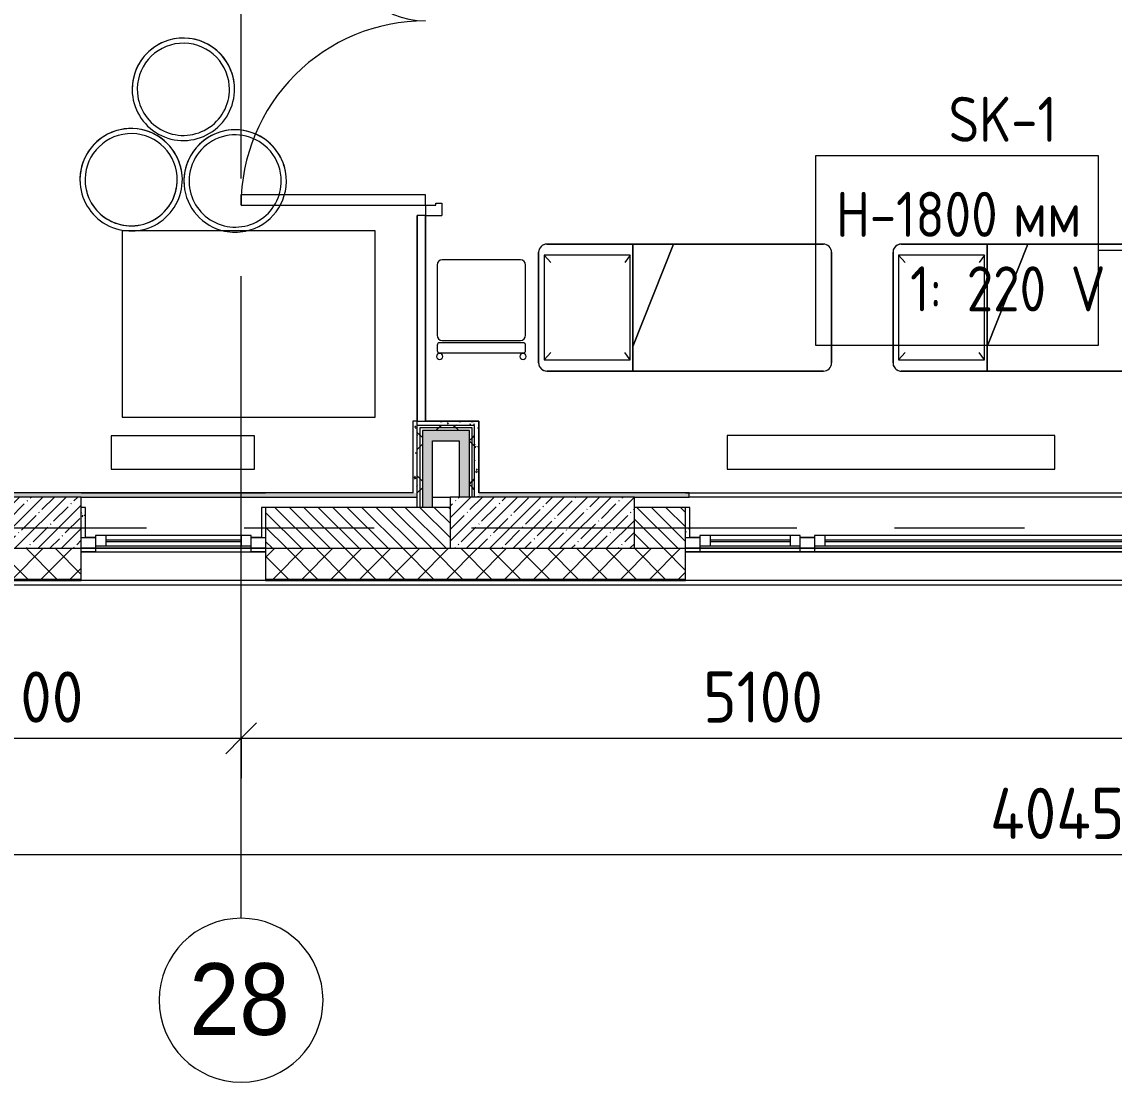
# Model space of a CAD drawing. Header units: millimetres. Extents: x 1322 to 199238, y -8553 to 29000.
# Drawn here: x 24108 to 29441, y -2706 to 2470 of the extents above; entities that cross this region are included whole.
import ezdxf

# ---------------------------------------------------------------- set-up
doc = ezdxf.new("R2010")
doc.units = ezdxf.units.MM
doc.linetypes.add('Осевая', pattern=[3175, 635, -476.25, 1587.5, -476.25])
for name, color, linetype, lineweight in [('A-ANNO-DIMS', 7, 'Continuous', 9), ('A-ANNO-DIMS-100', 7, 'Continuous', 9), ('A-DOOR', 7, 'Continuous', 9), ('A-DOOR-1', 7, 'Continuous', 13), ('A-DOOR-FRAM', 7, 'Continuous', 13), ('A-GLAZ', 7, 'Continuous', 9), ('A-GLAZ-1', 7, 'Continuous', 13), ('A-WALL', 7, 'Continuous', 9), ('E-ELEC-FIXT-IDEN', 7, 'Continuous', 9), ('I-WALL', 7, 'Continuous', 9), ('M-EQPM', 7, 'Continuous', 9), ('S-COLS', 7, 'Continuous', 9), ('Оси', 7, 'Continuous', 9), ('Оси-1', 7, 'Continuous', 20), ('Оси-2', 7, 'Осевая', 9)]:
    doc.layers.add(name, color=color, linetype=linetype, lineweight=lineweight)
for name, color, linetype, lineweight, true_color in [('A-WALL-1', 7, 'Continuous', 9, 0x3c3c3c), ('A-WALL-FNSH-1', 7, 'Continuous', 9, 0x3c3c3c), ('I-FURN-1', 7, 'Continuous', 9, 0xf0f0f0), ('M-EQPM-3', 7, 'Continuous', 9, 0xd4d4d4)]:
    doc.layers.add(name, color=color, linetype=linetype, lineweight=lineweight, true_color=true_color)
doc.styles.add('Arial', font='arial.ttf', dxfattribs={"width": 0.9, "height": 350})
doc.styles.add('GOST Common_3', font='GOST_Common.ttf', dxfattribs={"width": 0.9, "height": 220})
doc.styles.add('ISOCPEUR', font='isocpeur.ttf', dxfattribs={"width": 0.9, "height": 250})
doc.dimstyles.new('ISO-2_5_0_9К_БОЛЬШОЙ_1', dxfattribs={"dimscale": 304.8, "dimtxt": 248.995294, "dimasz": 0.492126, "dimexe": 0.393701, "dimexo": 0.984252, "dimgap": 0, "dimtad": 1, "dimdec": 0, "dimrnd": 10, "dimzin": 0, "dimdsep": 46, "dimtxsty": 'ISOCPEUR', "dimblk1": 'OBLIQUE', "dimblk2": 'OBLIQUE', "dimsah": 1, "dimcen": 0.09, "dimdle": 0.393701, "dimazin": 0, "dimtfac": 1, "dimtdec": 4, "dimtix": 1, "dimtmove": 0, "dimatfit": 3, "dimfxl": 1, "dimtvp": 1, "dimtolj": 1, "dimtzin": 0, "dimarcsym": 2})
pattern_1 = [(45, (-75531.33, 0), (-106.06602, 106.06602), []), (135, (-75531.33, 0), (-106.06602, -106.06602), [])]
pattern_2 = [(0, (-75531.326, 0), (121.92, 30.48), [10.058, -81.382, 10.058, -81.382, -487.68]), (0, (-75531.326, 0), (121.92, 30.48), [-182.88, 10.058, -172.822, 10.058, -81.382, -213.36]), (0, (-75531.326, 0), (121.92, 30.48), [-457.2, 10.058, -50.902, 10.058, -142.342]), (120, (-75485.606, 15.24), (-87.356454, 90.345817), [10.058, -81.382, 10.058, -81.382, -487.68]), (120, (-75485.606, 15.24), (-87.356454, 90.345817), [-182.88, 10.058, -172.822, 10.058, -81.382, -213.36]), (120, (-75485.606, 15.24), (-87.356454, 90.345817), [-457.2, 10.058, -50.902, 10.058, -142.342]), (240, (-75470.366, 76.2), (-34.563546, -120.825817), [10.058, -81.382, 10.058, -81.382, -487.68]), (240, (-75470.366, 76.2), (-34.563546, -120.825817), [-182.88, 10.058, -172.822, 10.058, -81.382, -213.36]), (240, (-75470.366, 76.2), (-34.563546, -120.825817), [-457.2, 10.058, -50.902, 10.058, -142.342])]

# ---------------------------------------------------------------- blocks, each defined once
blk = doc.blocks.new('120_Окно_СКБ_2Ст_Фрамуга сверху - 120_Окно_СКБ_2Ст_2300х2500_h_ ДОО-19727959-План размещения напольных электротехнических лючков и розеток 1 этажа в осях 23_1-33')
at = {"layer": 'A-GLAZ'}
for p, q in [((1150, -57), (-1150, -57)), ((-1080, -57), (1080, -57)), ((-1130, -127), (-1080, -127)), ((-1030, -107), (470, -107)), ((470, -117), (-1030, -117)), ((520, -127), (590, -127)), ((520, -127), (590, -127)), ((640, -107), (1030, -107)), ((1030, -117), (640, -117)), ((1080, -127), (1130, -127))]:
    blk.add_line(p, q, dxfattribs=at)
at = {"layer": 'A-GLAZ-1'}
for p, q in [((-1150, -127), (-1150, -57)), ((-1150, -57), (-1080, -57)), ((-1080, -57), (-1080, -127)), ((520, -87), (-1080, -87)), ((-1080, -87), (-1080, -137)), ((-1030, -137), (-1030, -87)), ((470, -137), (470, -87)), ((520, -127), (520, -57)), ((520, -57), (590, -57)), ((520, -137), (520, -87)), ((590, -57), (590, -127)), ((1080, -87), (590, -87)), ((590, -87), (590, -137)), ((640, -137), (640, -87)), ((1030, -137), (1030, -87)), ((1080, -127), (1080, -57)), ((1080, -57), (1150, -57)), ((1080, -137), (1080, -87)), ((1150, -57), (1150, -127)), ((-1080, -127), (-1150, -127)), ((-1080, -137), (520, -137)), ((590, -127), (520, -127)), ((590, -137), (1080, -137)), ((1150, -127), (1080, -127))]:
    blk.add_line(p, q, dxfattribs=at)
blk = doc.blocks.new('BSC_Колонна _Прямоугольная - 250х900-23282983-План размещения напольных электротехнических лючков и розеток 1 этажа в осях 23_1-33')
at = {"layer": 'S-COLS'}
h = blk.add_hatch(dxfattribs=at)
h.set_pattern_fill('FP_7', color=256, style=0, pattern_type=2)
h.set_pattern_definition([(45, (-99480, -25), (-57.024626, 57.024626), []), (45, (-99422.975, -25), (-57.024626, 57.024626), [100.806, -20.161, 3.353, -16.808])])
h.paths.add_polyline_path([(-303.6, -125), (450, -125), (450, 125), (-450, 125), (-450, -125)])
for p, q in [((450, 125), (-450, 125)), ((-450, 125), (-450, -125)), ((450, -125), (450, 125)), ((-450, -125), (450, -125))]:
    blk.add_line(p, q, dxfattribs=at)
blk = doc.blocks.new('BSC_Колонна _Прямоугольная - 250х900-V6-План размещения напольных электротехнических лючков и розеток 1 этажа в осях 23_1-33')
at = {"layer": 'S-COLS'}
h = blk.add_hatch(dxfattribs=at)
h.set_pattern_fill('FP_15', color=256, style=0, pattern_type=2)
h.set_pattern_definition([(45, (-102180, -25), (-57.024626, 57.024626), []), (45, (-102122.975, -25), (-57.024626, 57.024626), [100.806, -20.161, 3.353, -16.808])])
h.paths.add_polyline_path([(-343.5, -125), (450, -125), (450, 125), (-450, 125), (-450, -125)])
for p, q in [((450, 125), (-450, 125)), ((-450, 125), (-450, -125)), ((450, -125), (450, 125)), ((-450, -125), (450, -125))]:
    blk.add_line(p, q, dxfattribs=at)
blk = doc.blocks.new('120_Окно_СКБ_1Ст - 120_Окно_СКБ_1Ст 900х2500_h_ с форточкой-22876038-План размещения напольных электротехнических лючков и розеток 1 этажа в осях 23_1-33')
at = {"layer": 'A-GLAZ'}
for p, q in [((450, -57), (-450, -57)), ((-430, -127), (-380, -127)), ((-330, -107), (330, -107)), ((330, -117), (-330, -117)), ((380, -127), (430, -127))]:
    blk.add_line(p, q, dxfattribs=at)
at = {"layer": 'A-GLAZ-1'}
for p, q in [((-450, -127), (-450, -57)), ((-450, -57), (-380, -57)), ((-380, -57), (-380, -127)), ((380, -87), (-380, -87)), ((-380, -87), (-380, -137)), ((-330, -137), (-330, -87)), ((330, -137), (330, -87)), ((380, -127), (380, -57)), ((380, -57), (450, -57)), ((380, -137), (380, -87)), ((450, -57), (450, -127)), ((-380, -127), (-450, -127)), ((-380, -137), (380, -137)), ((450, -127), (380, -127))]:
    blk.add_line(p, q, dxfattribs=at)
blk = doc.blocks.new('Bed - Small Sizes - 1_119-V37-План размещения напольных электротехнических лючков и розеток 1 этажа в осях 23_1-33')
at = {"layer": 'I-FURN-1'}
for p, q in [((247.3, 0), (-292.7, 0)), ((-292.7, 0), (247.3, 0)), ((247.3, 0), (-292.7, 0)), ((-292.7, 0), (247.3, 0)), ((-332.7, -40), (-332.7, -460)), ((-332.7, -460), (-332.7, -40)), ((-332.7, -40), (-332.7, -460)), ((-332.7, -460), (-332.7, -40)), ((-277.5, -26.2), (-242.7, -60)), ((232.5, -26.2), (-277.5, -26.2)), ((-277.5, -26.2), (-277.5, -446.2)), ((232.5, -26.2), (-277.5, -26.2)), ((-277.5, -26.2), (-277.5, -446.2)), ((232.5, -26.2), (197.3, -60)), ((232.5, -446.2), (232.5, -26.2)), ((232.5, -446.2), (232.5, -26.2)), ((287.3, -460), (287.3, -40)), ((287.3, -40), (287.3, -460)), ((287.3, -657.7), (287.3, -40)), ((287.3, -40), (287.3, -657.7)), ((-277.5, -446.2), (-242.7, -420)), ((232.5, -446.2), (197.3, -420)), ((-332.7, -460), (-212.7, -460)), ((-212.7, -460), (-332.7, -460)), ((-332.7, -460), (-332.7, -1390)), ((-332.7, -1390), (-332.7, -460)), ((-332.7, -460), (-212.7, -460)), ((-277.5, -446.2), (232.5, -446.2)), ((-277.5, -446.2), (232.5, -446.2)), ((-212.7, -460), (287.3, -460)), ((287.3, -460), (-212.7, -460)), ((287.3, -460), (-212.7, -460)), ((-212.7, -460), (287.3, -657.7)), ((287.3, -657.7), (-212.7, -460)), ((-212.7, -460), (287.3, -460)), ((-212.7, -460), (287.3, -657.7)), ((-212.7, -460), (287.3, -460)), ((287.3, -657.7), (287.3, -460)), ((287.3, -460), (287.3, -657.7)), ((287.3, -1390), (287.3, -657.7)), ((287.3, -657.7), (287.3, -1390)), ((-292.7, -1430), (247.3, -1430)), ((247.3, -1430), (-292.7, -1430))]:
    blk.add_line(p, q, dxfattribs=at)
for centre, start, end in [((-292.7, -40), 90, 180), ((-292.7, -40), 90, 180), ((247.3, -40), 360, 90), ((247.3, -40), 0, 90), ((-292.7, -40), 90, 180), ((-292.7, -40), 105, 180), ((-292.7, -40), 90, 105), ((247.3, -40), 0, 90), ((247.3, -40), 0, 90), ((-292.7, -1390), 180, 270), ((-292.7, -1390), 180, 270), ((247.3, -1390), 270, 0), ((247.3, -1390), 270, 0)]:
    blk.add_arc(centre, 40, start, end, dxfattribs=at)
blk = doc.blocks.new('Bed - Small Sizes - 1_119-V38-План размещения напольных электротехнических лючков и розеток 1 этажа в осях 23_1-33')
at = {"layer": 'I-FURN-1'}
for p, q in [((247.3, 0), (-292.7, 0)), ((-292.7, 0), (247.3, 0)), ((247.3, 0), (-292.7, 0)), ((-292.7, 0), (247.3, 0)), ((-332.7, -40), (-332.7, -460)), ((-332.7, -460), (-332.7, -40)), ((-332.7, -40), (-332.7, -460)), ((-332.7, -460), (-332.7, -40)), ((-277.5, -26.2), (-242.7, -60)), ((232.5, -26.2), (-277.5, -26.2)), ((-277.5, -26.2), (-277.5, -446.2)), ((232.5, -26.2), (-277.5, -26.2)), ((-277.5, -26.2), (-277.5, -446.2)), ((232.5, -26.2), (197.3, -60)), ((232.5, -446.2), (232.5, -26.2)), ((232.5, -446.2), (232.5, -26.2)), ((287.3, -460), (287.3, -40)), ((287.3, -40), (287.3, -460)), ((287.3, -657.7), (287.3, -40)), ((287.3, -40), (287.3, -657.7)), ((-277.5, -446.2), (-242.7, -420)), ((232.5, -446.2), (197.3, -420)), ((-332.7, -460), (-212.7, -460)), ((-212.7, -460), (-332.7, -460)), ((-332.7, -460), (-332.7, -1390)), ((-332.7, -1390), (-332.7, -460)), ((-332.7, -460), (-212.7, -460)), ((-277.5, -446.2), (232.5, -446.2)), ((-277.5, -446.2), (232.5, -446.2)), ((-212.7, -460), (287.3, -460)), ((287.3, -460), (-212.7, -460)), ((287.3, -460), (-212.7, -460)), ((-212.7, -460), (287.3, -657.7)), ((287.3, -657.7), (-212.7, -460)), ((-212.7, -460), (287.3, -460)), ((-212.7, -460), (287.3, -657.7)), ((-212.7, -460), (287.3, -460)), ((287.3, -657.7), (287.3, -460)), ((287.3, -460), (287.3, -657.7)), ((287.3, -1390), (287.3, -657.7)), ((287.3, -657.7), (287.3, -1390)), ((-292.7, -1430), (247.3, -1430)), ((247.3, -1430), (-292.7, -1430))]:
    blk.add_line(p, q, dxfattribs=at)
for centre, start, end in [((-292.7, -40), 90, 180), ((-292.7, -40), 90, 180), ((247.3, -40), 360, 90), ((247.3, -40), 0, 90), ((-292.7, -40), 90, 180), ((-292.7, -40), 165, 180), ((-292.7, -40), 135, 165), ((-292.7, -40), 120, 135), ((-292.7, -40), 105, 120), ((-292.7, -40), 90, 105), ((247.3, -40), 0, 90), ((247.3, -40), 75, 90), ((247.3, -40), 60, 75), ((247.3, -40), 45, 60), ((247.3, -40), 30, 45), ((247.3, -40), 15, 30), ((247.3, -40), 0, 15), ((-292.7, -1390), 180, 270), ((-292.7, -1390), 180, 270), ((247.3, -1390), 270, 0), ((247.3, -1390), 270, 0)]:
    blk.add_arc(centre, 40, start, end, dxfattribs=at)
blk = doc.blocks.new('Стул Breuer - 1_189-25586788-План размещения напольных электротехнических лючков и розеток 1 этажа в осях 23_1-33')
at = {"layer": 'I-FURN-1'}
for p, q in [((-215.9, 215.9), (-215.9, -127)), ((190.5, 241.3), (-190.5, 241.3)), ((215.9, -127), (215.9, 215.9)), ((-190.5, -152.4), (190.5, -152.4)), ((-215.9, -176.2), (-215.9, -200.8)), ((203.2, -163.5), (-203.2, -163.5)), ((215.9, -200.8), (215.9, -176.2)), ((-203.2, -213.5), (203.2, -213.5))]:
    blk.add_line(p, q, dxfattribs=at)
for centre, radius, start, end in [((-190.5, 215.9), 25.4, 90, 180), ((190.5, 215.9), 25.4, 0, 90), ((-190.5, -127), 25.4, 180, 270), ((190.5, -127), 25.4, 270, 360), ((-203.2, -176.2), 12.7, 90, 180), ((-203.2, -200.8), 12.7, 180, 270), ((203.2, -176.2), 12.7, 360, 90), ((203.2, -200.8), 12.7, 270, 360), ((-203.5, -230.6), 15.1, 360, 180), ((-203.5, -230.6), 15.1, 180, 360), ((203.7, -230.6), 15.1, 360, 180), ((203.7, -230.6), 15.1, 180, 360)]:
    blk.add_arc(centre, radius, start, end, dxfattribs=at)
blk = doc.blocks.new('Стол базовый прямоугольный - 1_146-25586992-План размещения напольных электротехнических лючков и розеток 1 этажа в осях 23_1-33')
at = {"layer": 'I-FURN-1'}
for p, q in [((617.5, 455), (-617.5, 455)), ((-617.5, 455), (-617.5, -455)), ((617.5, -455), (617.5, 455)), ((-617.5, -455), (617.5, -455))]:
    blk.add_line(p, q, dxfattribs=at)
blk = doc.blocks.new('ПУФ1 - 500_500 2-V68-План размещения напольных электротехнических лючков и розеток 1 этажа в осях 23_1-33')
at = {"layer": 'I-FURN-1'}
for radius, start, end in [(250, 360, 180), (250, 0, 180), (225, 0, 180), (225, 360, 115.7143), (225, 115.7143, 180), (250, 180, 360), (250, 180, 205.7143), (225, 180, 360), (225, 180, 360), (250, 205.7143, 360)]:
    blk.add_arc((0, 0), radius, start, end, dxfattribs=at)
blk = doc.blocks.new('ПУФ1 - 500_500 2-V69-План размещения напольных электротехнических лючков и розеток 1 этажа в осях 23_1-33')
at = {"layer": 'I-FURN-1'}
for radius, start, end in [(250, 360, 180), (250, 0, 180), (225, 360, 180), (225, 0, 180), (250, 180, 360), (250, 180, 321.4286), (225, 180, 360), (225, 180, 360), (250, 321.4286, 360)]:
    blk.add_arc((0, 0), radius, start, end, dxfattribs=at)
blk = doc.blocks.new('ПУФ1 - 500_500 2-V70-План размещения напольных электротехнических лючков и розеток 1 этажа в осях 23_1-33')
at = {"layer": 'I-FURN-1'}
for radius, start, end in [(250, 96.915, 180), (250, 96.915, 180), (225, 360, 180), (225, 0, 180), (250, 73.4452, 96.915), (250, 73.4452, 96.915), (250, 360, 73.4452), (250, 0, 73.4452), (250, 180, 360), (250, 180, 231.4286), (225, 180, 220.6405), (225, 180, 220.6405), (225, 220.9101, 360), (225, 220.9101, 360), (250, 334.2857, 360), (250, 295.7143, 334.2857), (250, 231.4286, 270), (250, 270, 295.7143)]:
    blk.add_arc((0, 0), radius, start, end, dxfattribs=at)
blk = doc.blocks.new('110_Дверь_СКБ_2Ст - Д-5_п__в составе перегородки _не входит в спец__-32680960-План размещения напольных электротехнических лючков и розеток 1 этажа в осях 23_1-33')
at = {"layer": 'A-DOOR'}
for centre, radius, start, end in [((-637.5, 0.5), 900, 0, 90), ((662.5, 0.5), 400, 90, 180)]:
    blk.add_arc(centre, radius, start, end, dxfattribs=at)
at = {"layer": 'A-DOOR-1'}
for p, q in [((-637.5, 900.5), (-587.5, 900.5)), ((-637.5, 900.5), (-637.5, 0.5)), ((-587.5, 0.5), (-587.5, 900.5)), ((662.5, 400.5), (612.5, 400.5)), ((612.5, 0.5), (612.5, 400.5)), ((662.5, 400.5), (662.5, 0.5)), ((-637.5, 0.5), (-587.5, 0.5)), ((662.5, 0.5), (612.5, 0.5))]:
    blk.add_line(p, q, dxfattribs=at)
at = {"layer": 'A-DOOR-FRAM'}
for p, q in [((-637.5, 0.5), (-687.5, 0.5)), ((-687.5, 0.5), (-687.5, -79.5)), ((-637.5, 0.5), (-637.5, -49.5)), ((712.5, 0.5), (662.5, 0.5)), ((662.5, 0.5), (662.5, -49.5)), ((712.5, 0.5), (712.5, -79.5)), ((-637.5, -49.5), (-627.5, -49.5)), ((-627.5, -49.5), (-627.5, -79.5)), ((652.5, -49.5), (662.5, -49.5)), ((652.5, -49.5), (652.5, -79.5)), ((-627.5, -79.5), (-687.5, -79.5)), ((712.5, -79.5), (652.5, -79.5))]:
    blk.add_line(p, q, dxfattribs=at)
blk = doc.blocks.new('radiator_prado_classic_z_tip_30_po exemplyaru - Classic Z Тип 30-300-31134001-План размещения напольных электротехнических лючков и розеток 1 этажа в осях 23_1-33')
at = {"layer": 'M-EQPM-3'}
for p, q in [((0, 228), (0, 64)), ((700, 228), (0, 228)), ((700, 64), (700, 228)), ((0, 64), (700, 64))]:
    blk.add_line(p, q, dxfattribs=at)
blk = doc.blocks.new('radiator_prado_classic_z_tip_30_po exemplyaru - Classic Z Тип 30-300-31137165-План размещения напольных электротехнических лючков и розеток 1 этажа в осях 23_1-33')
at = {"layer": 'M-EQPM-3'}
for p, q in [((0, 228), (0, 64)), ((1600, 228), (0, 228)), ((1600, 64), (1600, 228)), ((0, 64), (1600, 64))]:
    blk.add_line(p, q, dxfattribs=at)
blk = doc.blocks.new('Ось сетки - D8-29747960-План размещения напольных электротехнических лючков и розеток 1 этажа в осях 23_1-33')
at = {"layer": 'Оси-1'}
for start, end in [(360, 180), (180, 360)]:
    blk.add_arc((0, 0), 4, start, end, dxfattribs=at)
blk = doc.blocks.new('DIMBLOCK6-План размещения напольных электротехнических лючков и розеток 1 этажа в осях 23_1-33')
at = {"layer": 'A-ANNO-DIMS-100'}
for p, q in [((23078.7, -1221.7), (23078.7, -907.7)), ((25178.7, -1221.7), (25178.7, -907.7)), ((23078.7, -1027.7), (25178.7, -1027.7)), ((23078.7, -1027.7), (23078.7, -1221.7)), ((25178.7, -1027.7), (25178.7, -1221.7))]:
    blk.add_line(p, q, dxfattribs=at)
at = {"layer": 'A-ANNO-DIMS-100', "lineweight": 20}
for p, q in [((23078.7, -1027.7), (23153.7, -952.7)), ((25178.7, -1027.7), (25253.7, -952.7)), ((23078.7, -1027.7), (23003.7, -1102.7)), ((25178.7, -1027.7), (25103.7, -1102.7))]:
    blk.add_line(p, q, dxfattribs=at)
at = {"layer": 'A-ANNO-DIMS-100', "color": 0, "insert": (23834.2, -701.1), "char_height": 250, "width": 706.764, "attachment_point": 1, "line_spacing_factor": 1.149209, "style": 'ISOCPEUR'}
blk.add_mtext('2100', dxfattribs=at)
blk = doc.blocks.new('_Oblique')
at = {"color": 0, "linetype": 'ByBlock', "lineweight": -2}
blk.add_line((-0.5, -0.5), (0.5, 0.5), dxfattribs=at)
blk = doc.blocks.new('DIMBLOCK7-План размещения напольных электротехнических лючков и розеток 1 этажа в осях 23_1-33')
at = {"layer": 'A-ANNO-DIMS-100'}
for p, q in [((25178.7, -1221.7), (25178.7, -907.7)), ((30278.7, -1221.7), (30278.7, -907.7)), ((25178.7, -1027.7), (30278.7, -1027.7)), ((25178.7, -1027.7), (25178.7, -1221.7)), ((30278.7, -1027.7), (30278.7, -1221.7))]:
    blk.add_line(p, q, dxfattribs=at)
at = {"layer": 'A-ANNO-DIMS-100', "lineweight": 20}
for p, q in [((25178.7, -1027.7), (25253.7, -952.7)), ((30278.7, -1027.7), (30353.7, -952.7)), ((25178.7, -1027.7), (25103.7, -1102.7)), ((30278.7, -1027.7), (30203.7, -1102.7))]:
    blk.add_line(p, q, dxfattribs=at)
at = {"layer": 'A-ANNO-DIMS-100', "color": 0, "insert": (27434.2, -701.1), "char_height": 250, "width": 706.764, "attachment_point": 1, "line_spacing_factor": 1.149209, "style": 'ISOCPEUR'}
blk.add_mtext('5100', dxfattribs=at)
blk = doc.blocks.new('DIMBLOCK26-План размещения напольных электротехнических лючков и розеток 1 этажа в осях 23_1-33')
at = {"layer": 'A-ANNO-DIMS-100'}
for p, q in [((9028.7, -1789.6), (9028.7, -1475.6)), ((49478.7, -1789.6), (49478.7, -1475.6)), ((8908.7, -1595.6), (49598.7, -1595.6)), ((9028.7, -1595.6), (9028.7, -1789.6)), ((49478.7, -1595.6), (49478.7, -1789.6))]:
    blk.add_line(p, q, dxfattribs=at)
at = {"layer": 'A-ANNO-DIMS-100', "lineweight": 20}
for p, q in [((9028.7, -1595.6), (9103.7, -1520.6)), ((49478.7, -1595.6), (49553.7, -1520.6)), ((9028.7, -1595.6), (8953.7, -1670.6)), ((49478.7, -1595.6), (49403.7, -1670.6))]:
    blk.add_line(p, q, dxfattribs=at)
at = {"layer": 'A-ANNO-DIMS-100', "color": 0, "insert": (28834.7, -1269), "char_height": 250, "width": 1005.558, "attachment_point": 1, "line_spacing_factor": 1.149209, "style": 'ISOCPEUR'}
blk.add_mtext('40450', dxfattribs=at)

msp = doc.modelspace()

# ---------------------------------------------------------------- hatches: boundary and pattern name
at = {"layer": 'A-WALL'}
h = msp.add_hatch(dxfattribs=at)
h.set_pattern_fill('FP_1', color=256, style=0, pattern_type=2)
h.set_pattern_definition([(135, (-75531.326, 0), (-35.35534, -35.35534), [])])
h.paths.add_polyline_path([(48198.7, -100), (48198.7, 100), (47998.7, 100), (47998.7, -100)])
h.paths.add_polyline_path([(45698.7, -100), (45698.7, 100), (45598.7, 100), (45598.7, -100)])
h.paths.add_polyline_path([(43596.1, -100), (43798.7, -100), (43798.7, 100), (43298.7, 100), (43298.7, -100)])
h.paths.add_polyline_path([(41498.7, -100), (41498.7, 100), (40448.7, 100), (40448.7, -100), (40936, -100)])
h.paths.add_polyline_path([(38148.7, -100), (38148.7, 100), (37898.7, 100), (37898.7, -100)])
h.paths.add_polyline_path([(35198.7, -100), (36098.7, -100), (36098.7, 100), (35198.7, 100)])
h.paths.add_polyline_path([(34138.7, -100), (34298.7, -100), (34298.7, 100), (33948.7, 100), (33948.7, -100), (34123.7, -100)])
h.paths.add_polyline_path([(30698.7, -100), (30698.7, 100), (29648.7, 100), (29648.7, -100), (30295.4, -100)])
h.paths.add_polyline_path([(27348.7, -100), (27348.7, 100), (27098.7, 100), (27098.7, -100)])
h.paths.add_polyline_path([(26198.7, -100), (26198.7, 100), (25298.7, 100), (25298.7, -100)])
h.paths.add_polyline_path([(22573.7, -100), (22573.7, 100), (21573.7, 100), (21573.7, -100), (22315, -100)])
h.paths.add_polyline_path([(18998.7, -100), (19248.7, -100), (19248.7, 100), (18998.7, 100), (18998.7, 56.5)])
h.paths.add_polyline_path([(16994.7, -100), (17198.7, -100), (17198.7, 100), (16398.7, 100), (16398.7, -100)])
h = msp.add_hatch(dxfattribs=at)
h.set_pattern_fill('FP_5', color=256, style=0, pattern_type=2)
h.set_pattern_definition([(45, (-75531.33, 0), (-70.71068, 70.71068), []), (135, (-75531.33, 0), (-70.71068, -70.71068), [])])
h.paths.add_polyline_path([(49548.7, -250), (49548.7, -100), (47998.7, -100), (47998.7, -250), (48916.4, -250)])
h.paths.add_polyline_path([(45698.7, -250), (45698.7, -100), (44698.7, -100), (44698.7, -250), (44926.2, -250)])
h.paths.add_polyline_path([(43596.1, -250), (43798.7, -250), (43798.7, -100), (42398.7, -100), (42398.7, -250)])
h.paths.add_polyline_path([(41498.7, -250), (41498.7, -100), (40448.7, -100), (40448.7, -250), (40936, -250)])
h.paths.add_polyline_path([(38148.7, -250), (38148.7, -100), (36998.7, -100), (36998.7, -250), (37610.8, -250)])
h.paths.add_polyline_path([(33948.7, -250), (34298.7, -250), (34298.7, -100), (33948.7, -100)])
h.paths.add_polyline_path([(35615.7, -250), (36098.7, -250), (36098.7, -100), (35198.7, -100), (35198.7, -250)])
h.paths.add_polyline_path([(32498.7, -250), (32498.7, -100), (31598.7, -100), (31598.7, -250)])
h.paths.add_polyline_path([(29648.7, -250), (30698.7, -250), (30698.7, -100), (29648.7, -100)])
h.paths.add_polyline_path([(27098.7, -250), (27348.7, -250), (27348.7, -100), (25298.7, -100), (25298.7, -250), (26305.2, -250)])
h.paths.add_polyline_path([(24398.7, -250), (24398.7, -100), (23498.7, -100), (23498.7, -250), (23645.1, -250)])
h.paths.add_polyline_path([(21548.7, -250), (22598.7, -250), (22598.7, -100), (21548.7, -100)])
h.paths.add_polyline_path([(18998.7, -250), (19248.7, -250), (19248.7, -100), (18098.7, -100), (18098.7, -250)])
h.paths.add_polyline_path([(16398.7, -250), (17198.7, -250), (17198.7, -100), (16398.7, -100)])
h.paths.add_polyline_path([(15498.7, -250), (15498.7, -100), (13678.7, -100), (13678.7, -250), (14334.6, -250)])
at = {"layer": 'I-WALL'}
h = msp.add_hatch(dxfattribs=at)
h.set_pattern_fill('FP_31', color=256, style=0, pattern_type=2)
h.set_pattern_definition(pattern_2)
h.paths.add_polyline_path([(26018.7, 170), (26038.7, 170), (26038.7, 521), (26018.7, 520), (26018.7, 171)])
h = msp.add_hatch(dxfattribs=at)
h.set_pattern_fill('FP_31', color=256, style=0, pattern_type=2)
h.set_pattern_definition(pattern_2)
h.paths.add_polyline_path([(26318.7, 500), (26318.7, 520), (26038.7, 520), (26038.7, 500), (26305.2, 500)])
h = msp.add_hatch(dxfattribs=at)
h.set_pattern_fill('FP_35', color=256, style=0, pattern_type=2)
h.set_pattern_definition(pattern_1)
h.paths.add_polyline_path([(26051.2, 100), (26051.2, 500), (26038.7, 500), (26038.7, 100)])
h = msp.add_hatch(dxfattribs=at)
h.set_pattern_fill('FP_35', color=256, style=0, pattern_type=2)
h.set_pattern_definition(pattern_1)
h.paths.add_polyline_path([(26318.7, 487.5), (26318.7, 500), (26051.2, 500), (26051.2, 487.5), (26306.2, 487.5)])
h = msp.add_hatch(dxfattribs=at)
h.set_pattern_fill('FP_35', color=256, style=0, pattern_type=2)
h.set_pattern_definition(pattern_1)
h.paths.add_polyline_path([(26051.2, 100), (26063.7, 100), (26063.7, 487.5), (26051.2, 487.5), (26051.2, 219.1)])
h = msp.add_hatch(dxfattribs=at)
h.set_pattern_fill('FP_35', color=256, style=0, pattern_type=2)
h.set_pattern_definition(pattern_1)
h.paths.add_polyline_path([(26293.7, 475), (26306.2, 475), (26305.2, 487.5), (26063.7, 487.5), (26063.7, 475), (26113.7, 475)])
h = msp.add_hatch(dxfattribs=at)
h.set_pattern_fill('FP_35', color=256, style=0, pattern_type=2)
h.set_pattern_definition(pattern_1)
h.paths.add_polyline_path([(26308.1, 150), (26318.7, 150), (26318.7, 487.5), (26306.2, 487.5), (26306.2, 150)])
h = msp.add_hatch(dxfattribs=at)
h.set_pattern_fill('FP_31', color=256, style=0, pattern_type=2)
h.set_pattern_definition(pattern_2)
h.paths.add_polyline_path([(26338.7, 150), (26338.7, 520), (26318.7, 520), (26318.7, 150)])
for points in [[(26063.7, 100), (26113.7, 100), (26113.7, 475), (26063.7, 475), (26063.7, 219.1)], [(26243.7, 425), (26293.7, 425), (26293.7, 475), (26113.7, 475), (26113.7, 425)], [(26293.7, 150), (26293.7, 425), (26243.7, 425), (26243.7, 150)]]:
    msp.add_hatch(color=256, dxfattribs=at).paths.add_polyline_path(points)
h = msp.add_hatch(dxfattribs=at)
h.set_pattern_fill('FP_35', color=256, style=0, pattern_type=2)
h.set_pattern_definition(pattern_1)
h.paths.add_polyline_path([(26293.7, 150), (26306.2, 150), (26305.2, 475), (26293.7, 475), (26293.7, 219.1)])
h = msp.add_hatch(dxfattribs=at)
h.set_pattern_fill('FP_31', color=256, style=0, pattern_type=2)
h.set_pattern_definition(pattern_2)
h.paths.add_polyline_path([(24975.1, 150), (26038.7, 150), (26038.7, 170), (22618.7, 170), (22618.7, 150), (24398.7, 150)])
h = msp.add_hatch(dxfattribs=at)
h.set_pattern_fill('FP_31', color=256, style=0, pattern_type=2)
h.set_pattern_definition(pattern_2)
h.paths.add_polyline_path([(29628.7, 150), (29998.7, 150), (29998.7, 170), (29628.7, 170)])
h.paths.add_polyline_path([(27098.7, 150), (27367, 150), (27367, 170), (26338.7, 170), (26338.7, 150)])
h = msp.add_hatch(dxfattribs=at)
h.set_pattern_fill('FP_31', color=256, style=0, pattern_type=2)
h.set_pattern_definition(pattern_2)
h.paths.add_polyline_path([(24418.7, -48), (24418.7, 100), (24398.7, 100), (24398.7, -48)])
h = msp.add_hatch(dxfattribs=at)
h.set_pattern_fill('FP_31', color=256, style=0, pattern_type=2)
h.set_pattern_definition(pattern_2)
h.paths.add_polyline_path([(25298.7, -48), (25298.7, 100), (25278.7, 100), (25278.7, -48)])
h = msp.add_hatch(dxfattribs=at)
h.set_pattern_fill('FP_31', color=256, style=0, pattern_type=2)
h.set_pattern_definition(pattern_2)
h.paths.add_polyline_path([(27368.7, -48), (27368.7, 100), (27348.7, 100), (27348.7, -48)])

# ---------------------------------------------------------------- linework, layer by layer
at = {"layer": 'A-WALL'}
for p, q in [((26038.7, 100), (26038.7, 1525)), ((26078.7, 1525), (26078.7, 520)), ((26018.7, 170), (26018.7, 520)), ((26051.2, 487.5), (26051.2, 100)), ((26306.2, 487.5), (26051.2, 487.5)), ((26306.2, 150), (26306.2, 487.5)), ((26338.7, 520), (26338.7, 170)), ((26063.7, 475), (26063.7, 100)), ((26293.7, 475), (26063.7, 475)), ((26293.7, 150), (26293.7, 475)), ((26018.7, 170), (25298.7, 170)), ((27367, 170), (26338.7, 170)), ((24398.7, -100), (26198.7, -100)), ((25298.7, -100), (26198.7, -100)), ((27098.7, -100), (27348.7, -100)), ((27098.7, -100), (32498.7, -100)), ((23498.7, -250), (24398.7, -250)), ((23498.7, -253), (24398.7, -253)), ((25298.7, -258), (24398.7, -258)), ((25298.7, -250), (27348.7, -250)), ((25298.7, -253), (27348.7, -253)), ((29648.7, -258), (27348.7, -258)), ((32498.7, -280), (13648.7, -280))]:
    msp.add_line(p, q, dxfattribs=at)
at = {"layer": 'A-WALL-1'}
for p, q in [((26078.7, 1525), (26038.7, 1525)), ((26038.7, 521), (26018.7, 521)), ((26037.7, 520), (26078.7, 520)), ((26318.7, 500), (26038.7, 500)), ((26318.7, 150), (26318.7, 500)), ((26113.7, 100), (26113.7, 425)), ((26113.7, 425), (26243.7, 425)), ((26243.7, 425), (26243.7, 150)), ((25298.7, 170), (22618.7, 170)), ((27367, 150), (27367, 170)), ((24398.7, 150), (26038.7, 150)), ((27098.7, 150), (27367, 150)), ((24418.7, 100), (24398.7, 100)), ((24418.7, -48), (24418.7, 100)), ((25278.7, 100), (25278.7, -48)), ((25298.7, 100), (25278.7, 100)), ((26198.7, 100), (25298.7, 100)), ((25298.7, 100), (25298.7, -250)), ((27348.7, 100), (27098.7, 100)), ((27348.7, -250), (27348.7, 100)), ((27368.7, 100), (27348.7, 100)), ((27368.7, -48), (27368.7, 100)), ((24398.7, -48), (24418.7, -48)), ((25278.7, -48), (25298.7, -48)), ((27348.7, -48), (27368.7, -48)), ((24398.7, -250), (24398.7, -100))]:
    msp.add_line(p, q, dxfattribs=at)
at = {"layer": 'A-WALL-FNSH-1'}
for p, q in [((26038.7, 1525), (26037.7, 1525)), ((26037.7, 1525), (26037.7, 520)), ((26079.7, 1525), (26078.7, 1525)), ((26079.7, 521), (26079.7, 1525)), ((26017.7, 521), (26017.7, 171)), ((26018.7, 521), (26017.7, 521)), ((26078.7, 520), (26338.7, 520)), ((26339.7, 521), (26079.7, 521)), ((26339.7, 171), (26339.7, 521)), ((24398.7, 171), (23498.7, 171)), ((24398.7, 170), (24398.7, 171)), ((26017.7, 171), (25298.7, 171)), ((25298.7, 171), (25298.7, 170)), ((27348.7, 171), (26339.7, 171)), ((27348.7, 170), (27348.7, 171)), ((24419.7, 100), (24418.7, 100)), ((24419.7, -48), (24419.7, 100)), ((25277.7, 100), (25277.7, -48)), ((25278.7, 100), (25277.7, 100)), ((27369.7, 100), (27368.7, 100)), ((27369.7, -48), (27369.7, 100)), ((24418.7, -48), (24419.7, -48)), ((25277.7, -48), (25278.7, -48)), ((27368.7, -48), (27369.7, -48)), ((23498.7, -258), (24398.7, -258)), ((24398.7, -258), (24398.7, -250)), ((25298.7, -250), (25298.7, -258)), ((25298.7, -258), (27348.7, -258)), ((27348.7, -258), (27348.7, -250))]:
    msp.add_line(p, q, dxfattribs=at)
at = {"layer": 'E-ELEC-FIXT-IDEN'}
msp.add_line((30239.2, 1354.1), (29363.2, 1354.1), dxfattribs=at)
at = {"layer": 'E-ELEC-FIXT-IDEN', "flags": 128}
msp.add_lwpolyline([(27984.2, 1818.1), (29363.2, 1818.1), (29363.2, 890.1), (27984.2, 890.1)], close=True, dxfattribs=at)
at = {"layer": 'I-WALL'}
for p, q in [((24398.7, 171), (25298.7, 171)), ((27348.7, 171), (29648.7, 171)), ((27367, 170), (29628.7, 170)), ((26113.7, 150), (26198.7, 150)), ((29628.7, 150), (27367, 150)), ((25298.7, -100), (24398.7, -100)), ((29648.7, -100), (27348.7, -100))]:
    msp.add_line(p, q, dxfattribs=at)
at = {"layer": 'Оси'}
msp.add_line((25178.7, -1906.3), (25178.7, 593.7), dxfattribs=at)
at = {"layer": 'Оси-2'}
for p, q in [((25178.7, 593.7), (25178.7, 19528.3)), ((9318.1, 0), (47228.7, 0))]:
    msp.add_line(p, q, dxfattribs=at)

# ---------------------------------------------------------------- block references
at = {"layer": 'A-DOOR', "rotation": 89.99999999999991}
msp.add_blockref('110_Дверь_СКБ_2Ст - Д-5_п__в составе перегородки _не входит в спец__-32680960-План размещения напольных электротехнических лючков и розеток 1 этажа в осях 23_1-33', (26079.2, 2212.5), dxfattribs=at)
at = {"layer": 'A-GLAZ', "rotation": 180}
for name, p in [('120_Окно_СКБ_1Ст - 120_Окно_СКБ_1Ст 900х2500_h_ с форточкой-22876038-План размещения напольных электротехнических лючков и розеток 1 этажа в осях 23_1-33', (24848.7, -175)), ('120_Окно_СКБ_2Ст_Фрамуга сверху - 120_Окно_СКБ_2Ст_2300х2500_h_ ДОО-19727959-План размещения напольных электротехнических лючков и розеток 1 этажа в осях 23_1-33', (28498.7, -175))]:
    msp.add_blockref(name, p, dxfattribs=at)
at = {"layer": 'I-FURN-1'}
for name, p, rotation in [('ПУФ1 - 500_500 2-V69-План размещения напольных электротехнических лючков и розеток 1 этажа в осях 23_1-33', (24896.9, 2140.8), 184.6613193387897), ('ПУФ1 - 500_500 2-V68-План размещения напольных электротехнических лючков и розеток 1 этажа в осях 23_1-33', (24642, 1699.3), 184.6613193387897), ('ПУФ1 - 500_500 2-V70-План размещения напольных электротехнических лючков и розеток 1 этажа в осях 23_1-33', (25149.9, 1693.1), 184.6613193387897), ('Стол базовый прямоугольный - 1_146-25586992-План размещения напольных электротехнических лючков и розеток 1 этажа в осях 23_1-33', (25215.3, 994.7), 180), ('Bed - Small Sizes - 1_119-V37-План размещения напольных электротехнических лючков и розеток 1 этажа в осях 23_1-33', (26631.4, 1097.9), 89.99999999999997), ('Bed - Small Sizes - 1_119-V38-План размещения напольных электротехнических лючков и розеток 1 этажа в осях 23_1-33', (28361.4, 1097.9), 89.99999999999997)]:
    msp.add_blockref(name, p, dxfattribs=dict(at, rotation=rotation))
msp.add_blockref('Стул Breuer - 1_189-25586788-План размещения напольных электротехнических лючков и розеток 1 этажа в осях 23_1-33', (26351.7, 1067.1), dxfattribs=at)
at = {"layer": 'M-EQPM'}
for name, p in [('radiator_prado_classic_z_tip_30_po exemplyaru - Classic Z Тип 30-300-31134001-План размещения напольных электротехнических лючков и розеток 1 этажа в осях 23_1-33', (24544.8, 221.7)), ('radiator_prado_classic_z_tip_30_po exemplyaru - Classic Z Тип 30-300-31137165-План размещения напольных электротехнических лючков и розеток 1 этажа в осях 23_1-33', (27551.7, 222))]:
    msp.add_blockref(name, p, dxfattribs=at)
at = {"layer": 'S-COLS'}
for name, p in [('BSC_Колонна _Прямоугольная - 250х900-23282983-План размещения напольных электротехнических лючков и розеток 1 этажа в осях 23_1-33', (23948.7, 25)), ('BSC_Колонна _Прямоугольная - 250х900-V6-План размещения напольных электротехнических лючков и розеток 1 этажа в осях 23_1-33', (26648.7, 25))]:
    msp.add_blockref(name, p, dxfattribs=at)
at = {"layer": 'Оси-1', "xscale": 99.99999999999993, "yscale": 99.99999999999993, "zscale": 99.99999999999993}
msp.add_blockref('Ось сетки - D8-29747960-План размещения напольных электротехнических лючков и розеток 1 этажа в осях 23_1-33', (25178.7, -2306.3), dxfattribs=at)

# ---------------------------------------------------------------- texts
at = {"layer": 'E-ELEC-FIXT-IDEN', "char_height": 220, "attachment_point": 1, "style": 'GOST Common_3'}
for s, insert, width in [('SK-1', (28632.8, 2104.4), 656.582), ('H-1800 ', (28084.2, 1640.4), 1046.202), ('мм', (28947.4, 1640.4), 375.19), ('   1: 220 V', (28084.2, 1276.6), 1291.519)]:
    msp.add_mtext(s, dxfattribs=dict(at, insert=insert, width=width))
at = {"layer": 'Оси', "insert": (24926.1, -2125.6), "char_height": 350, "width": 606.076, "attachment_point": 1, "style": 'Arial'}
msp.add_mtext('28', dxfattribs=at)

# ---------------------------------------------------------------- dimensions: what is measured, and where the dimension line sits
at = {"layer": 'A-ANNO-DIMS'}
for base, p1, p2, override, picture, middle in [((25178.7, -1027.7), (23078.7, -921.7), (25178.7, -921.7), {"dimpost": '<>', "dimfxl": 2100}, 'DIMBLOCK6-План размещения напольных электротехнических лючков и розеток 1 этажа в осях 23_1-33', (24128.7, -902.7)), ((30278.7, -1027.7), (25178.7, -921.7), (30278.7, -921.7), {"dimpost": '<>', "dimfxl": 5100}, 'DIMBLOCK7-План размещения напольных электротехнических лючков и розеток 1 этажа в осях 23_1-33', (27728.7, -902.7)), ((49478.7, -1595.6), (9028.7, -1489.6), (49478.7, -1489.6), {"dimpost": '<>', "dimfxl": 40450}, 'DIMBLOCK26-План размещения напольных электротехнических лючков и розеток 1 этажа в осях 23_1-33', (29253.7, -1470.6))]:
    dim = msp.add_linear_dim(base=base, p1=p1, p2=p2, dimstyle='ISO-2_5_0_9К_БОЛЬШОЙ_1', override=override, dxfattribs=at)
    dim.commit()
    dim.dimension.update_dxf_attribs({"geometry": picture, "text_midpoint": middle})

doc.saveas('drawing.dxf')
